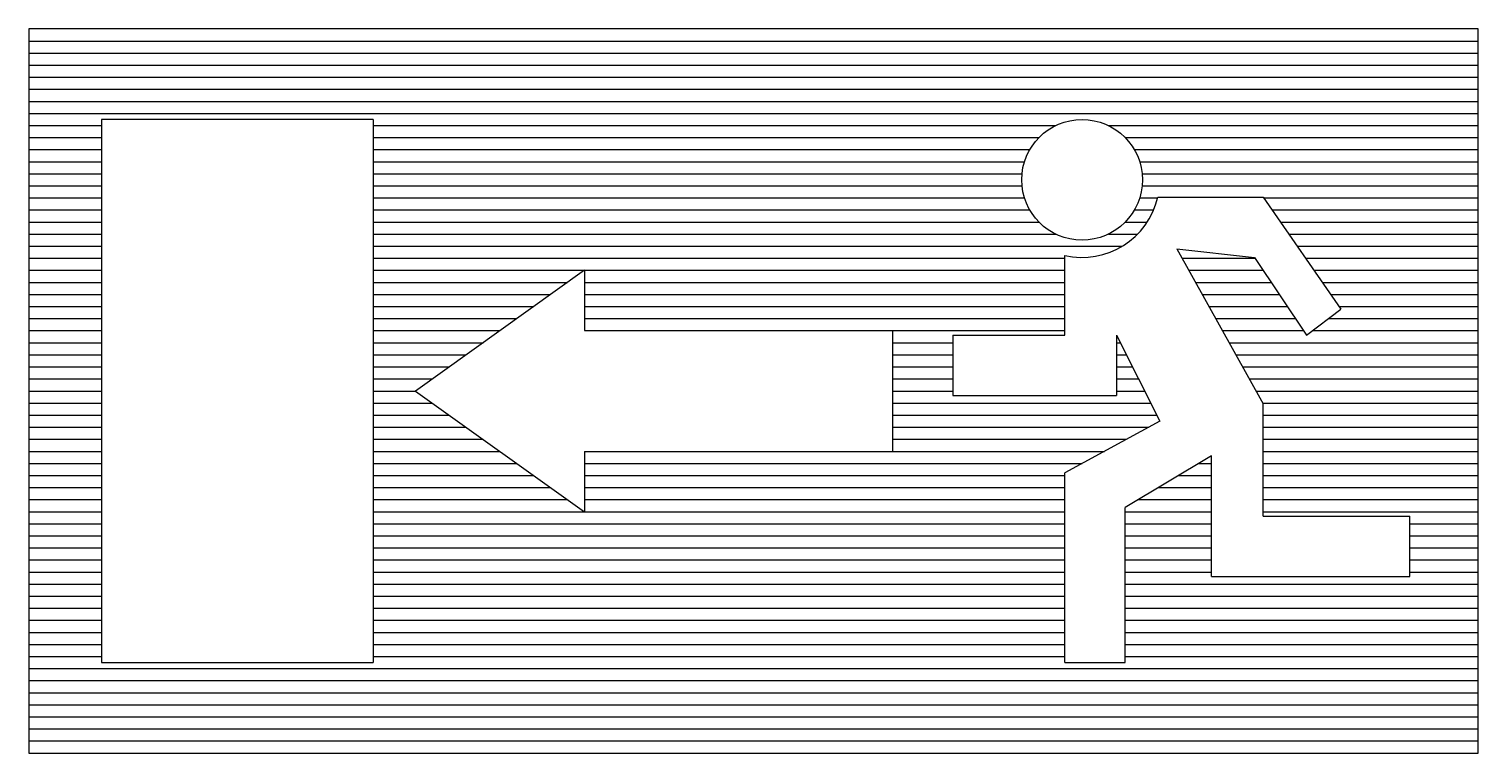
# Model space of a CAD drawing. Header units: millimetres. Extents: x -3 to 2253, y -3 to 1300.
# Drawn here: x 399 to 411, y 302 to 308 of the extents above; entities that cross this region are included whole.
import ezdxf

# ---------------------------------------------------------------- set-up
doc = ezdxf.new("R2010")
doc.units = ezdxf.units.MM
doc.layers.add('GROEN', color=3, linetype='Continuous')
doc.layers.add('VEILIG', color=7, linetype='Continuous')

# ---------------------------------------------------------------- blocks, each defined once
blk = doc.blocks.new('*X241')
at = {"color": 0}
for p, q in [((64, 72.9), (76, 72.9)), ((64, 72.8), (76, 72.8)), ((64, 72.7), (76, 72.7)), ((64, 72.6), (76, 72.6)), ((64, 72.5), (76, 72.5)), ((64, 72.4), (76, 72.4)), ((64, 72.3), (76, 72.3)), ((64, 72.2), (64.6, 72.2)), ((66.85, 72.2), (72.503, 72.2)), ((72.939, 72.2), (76, 72.2)), ((64, 72.1), (64.6, 72.1)), ((64, 72), (64.6, 72)), ((66.85, 72.1), (72.364, 72.1)), ((66.85, 72), (72.288, 72)), ((73.078, 72.1), (76, 72.1)), ((73.154, 72), (76, 72)), ((64, 71.9), (64.6, 71.9)), ((66.85, 71.9), (72.244, 71.9)), ((73.198, 71.9), (76, 71.9)), ((64, 71.8), (64.6, 71.8)), ((66.85, 71.8), (72.224, 71.8)), ((73.219, 71.8), (76, 71.8)), ((64, 71.7), (64.6, 71.7)), ((66.85, 71.7), (72.224, 71.7)), ((73.219, 71.7), (76, 71.7)), ((64, 71.6), (64.6, 71.6)), ((66.85, 71.6), (72.244, 71.6)), ((73.198, 71.6), (73.347, 71.6)), ((74.226, 71.6), (76, 71.6)), ((64, 71.5), (64.6, 71.5)), ((64, 71.4), (64.6, 71.4)), ((66.85, 71.5), (72.288, 71.5)), ((66.85, 71.4), (72.364, 71.4)), ((73.078, 71.4), (73.261, 71.4)), ((73.154, 71.5), (73.314, 71.5)), ((74.296, 71.5), (76, 71.5)), ((74.365, 71.4), (76, 71.4)), ((64, 71.3), (64.6, 71.3)), ((66.85, 71.3), (72.503, 71.3)), ((72.939, 71.3), (73.181, 71.3)), ((74.434, 71.3), (76, 71.3)), ((64, 71.2), (64.6, 71.2)), ((66.85, 71.2), (73.054, 71.2)), ((74.503, 71.2), (76, 71.2)), ((64, 71.1), (64.6, 71.1)), ((66.85, 71.1), (72.579, 71.1)), ((73.551, 71.1), (74.155, 71.1)), ((74.573, 71.1), (76, 71.1)), ((64, 71), (64.6, 71)), ((66.85, 71), (72.579, 71)), ((73.606, 71), (74.221, 71)), ((74.642, 71), (76, 71)), ((64, 70.9), (64.6, 70.9)), ((64, 70.8), (64.6, 70.8)), ((66.85, 70.9), (68.46, 70.9)), ((66.85, 70.8), (68.32, 70.8)), ((68.6, 70.9), (72.579, 70.9)), ((68.6, 70.8), (72.579, 70.8)), ((73.662, 70.9), (74.288, 70.9)), ((73.717, 70.8), (74.355, 70.8)), ((74.711, 70.9), (76, 70.9)), ((74.78, 70.8), (76, 70.8)), ((64, 70.7), (64.6, 70.7)), ((66.85, 70.7), (68.18, 70.7)), ((68.6, 70.7), (72.579, 70.7)), ((73.773, 70.7), (74.421, 70.7)), ((74.849, 70.7), (76, 70.7)), ((64, 70.6), (64.6, 70.6)), ((66.85, 70.6), (68.04, 70.6)), ((68.6, 70.6), (72.579, 70.6)), ((73.829, 70.6), (74.488, 70.6)), ((74.76, 70.6), (76, 70.6)), ((64, 70.5), (64.6, 70.5)), ((66.85, 70.5), (67.9, 70.5)), ((68.6, 70.5), (72.579, 70.5)), ((73.884, 70.5), (74.555, 70.5)), ((74.626, 70.5), (76, 70.5)), ((64, 70.4), (64.6, 70.4)), ((66.85, 70.4), (67.76, 70.4)), ((71.15, 70.4), (71.65, 70.4)), ((73.007, 70.4), (73.039, 70.4)), ((73.94, 70.4), (76, 70.4)), ((64, 70.3), (64.6, 70.3)), ((64, 70.2), (64.6, 70.2)), ((66.85, 70.3), (67.62, 70.3)), ((66.85, 70.2), (67.48, 70.2)), ((71.15, 70.3), (71.65, 70.3)), ((71.15, 70.2), (71.65, 70.2)), ((73.007, 70.3), (73.089, 70.3)), ((73.007, 70.2), (73.139, 70.2)), ((73.995, 70.3), (76, 70.3)), ((74.051, 70.2), (76, 70.2)), ((64, 70.1), (64.6, 70.1)), ((66.85, 70.1), (67.34, 70.1)), ((71.15, 70.1), (71.65, 70.1)), ((73.007, 70.1), (73.189, 70.1)), ((74.106, 70.1), (76, 70.1)), ((64, 70), (64.6, 70)), ((66.85, 70), (67.2, 70)), ((71.15, 70), (71.65, 70)), ((73.007, 70), (73.239, 70)), ((74.162, 70), (76, 70)), ((64, 69.9), (64.6, 69.9)), ((66.85, 69.9), (67.34, 69.9)), ((71.15, 69.9), (73.289, 69.9)), ((74.217, 69.9), (76, 69.9)), ((64, 69.8), (64.6, 69.8)), ((66.85, 69.8), (67.48, 69.8)), ((71.15, 69.8), (73.339, 69.8)), ((74.221, 69.8), (76, 69.8)), ((64, 69.7), (64.6, 69.7)), ((64, 69.6), (64.6, 69.6)), ((66.85, 69.7), (67.62, 69.7)), ((66.85, 69.6), (67.76, 69.6)), ((71.15, 69.7), (73.273, 69.7)), ((71.15, 69.6), (73.089, 69.6)), ((74.221, 69.7), (76, 69.7)), ((74.221, 69.6), (76, 69.6)), ((64, 69.5), (64.6, 69.5)), ((66.85, 69.5), (67.9, 69.5)), ((71.15, 69.5), (72.906, 69.5)), ((74.221, 69.5), (76, 69.5)), ((64, 69.4), (64.6, 69.4)), ((66.85, 69.4), (68.04, 69.4)), ((68.6, 69.4), (72.723, 69.4)), ((73.686, 69.4), (73.793, 69.4)), ((74.221, 69.4), (76, 69.4)), ((64, 69.3), (64.6, 69.3)), ((66.85, 69.3), (68.18, 69.3)), ((68.6, 69.3), (72.579, 69.3)), ((73.519, 69.3), (73.793, 69.3)), ((74.221, 69.3), (76, 69.3)), ((64, 69.2), (64.6, 69.2)), ((66.85, 69.2), (68.32, 69.2)), ((68.6, 69.2), (72.579, 69.2)), ((73.352, 69.2), (73.793, 69.2)), ((74.221, 69.2), (76, 69.2)), ((64, 69.1), (64.6, 69.1)), ((64, 69), (64.6, 69)), ((66.85, 69.1), (68.46, 69.1)), ((66.85, 69), (68.6, 69)), ((68.6, 69.1), (72.579, 69.1)), ((68.6, 69), (72.579, 69)), ((73.079, 69), (73.793, 69)), ((73.186, 69.1), (73.793, 69.1)), ((74.221, 69.1), (76, 69.1)), ((74.221, 69), (76, 69)), ((64, 68.9), (64.6, 68.9)), ((66.85, 68.9), (72.579, 68.9)), ((73.079, 68.9), (73.793, 68.9)), ((75.436, 68.9), (76, 68.9)), ((64, 68.8), (64.6, 68.8)), ((66.85, 68.8), (72.579, 68.8)), ((73.079, 68.8), (73.793, 68.8)), ((75.436, 68.8), (76, 68.8)), ((64, 68.7), (64.6, 68.7)), ((66.85, 68.7), (72.579, 68.7)), ((73.079, 68.7), (73.793, 68.7)), ((75.436, 68.7), (76, 68.7)), ((64, 68.6), (64.6, 68.6)), ((66.85, 68.6), (72.579, 68.6)), ((73.079, 68.6), (73.793, 68.6)), ((75.436, 68.6), (76, 68.6)), ((64, 68.5), (64.6, 68.5)), ((64, 68.4), (64.6, 68.4)), ((66.85, 68.5), (72.579, 68.5)), ((66.85, 68.4), (72.579, 68.4)), ((73.079, 68.5), (73.793, 68.5)), ((73.079, 68.4), (76, 68.4)), ((75.436, 68.5), (76, 68.5)), ((64, 68.3), (64.6, 68.3)), ((66.85, 68.3), (72.579, 68.3)), ((73.079, 68.3), (76, 68.3)), ((64, 68.2), (64.6, 68.2)), ((66.85, 68.2), (72.579, 68.2)), ((73.079, 68.2), (76, 68.2)), ((64, 68.1), (64.6, 68.1)), ((66.85, 68.1), (72.579, 68.1)), ((73.079, 68.1), (76, 68.1)), ((64, 68), (64.6, 68)), ((66.85, 68), (72.579, 68)), ((73.079, 68), (76, 68)), ((64, 67.9), (64.6, 67.9)), ((64, 67.8), (64.6, 67.8)), ((66.85, 67.9), (72.579, 67.9)), ((66.85, 67.8), (72.579, 67.8)), ((73.079, 67.9), (76, 67.9)), ((73.079, 67.8), (76, 67.8)), ((64, 67.7), (76, 67.7)), ((64, 67.6), (76, 67.6)), ((64, 67.5), (76, 67.5)), ((64, 67.4), (76, 67.4)), ((64, 67.3), (76, 67.3)), ((64, 67.2), (76, 67.2)), ((64, 67.1), (76, 67.1)), ((64, 67), (76, 67))]:
    blk.add_line(p, q, dxfattribs=at)
blk = doc.blocks.new('0608B')
at = {"layer": 'VEILIG'}
for p, q in [((-6, 3), (-6, -3)), ((6, 3), (-6, 3)), ((6, -3), (6, 3)), ((-3.15, 2.25), (-5.4, 2.25)), ((-5.4, 2.25), (-5.4, -2.25)), ((-3.15, 2.25), (-3.15, -2.25)), ((3.348, 1.607), (4.221, 1.607)), ((4.221, 1.607), (4.864, 0.679)), ((2.579, 0.464), (2.579, 1.123)), ((3.507, 1.179), (4.15, 1.107)), ((3.507, 1.179), (4.221, -0.107)), ((4.15, 1.107), (4.579, 0.464)), ((-1.4, 1), (-2.8, 0)), ((-1.4, 1), (-1.4, 0.5)), ((4.579, 0.464), (4.864, 0.679)), ((-1.4, 0.5), (1.15, 0.5)), ((1.15, 0.5), (1.15, -0.5)), ((1.65, 0.464), (2.579, 0.464)), ((1.65, 0.464), (1.65, -0.036)), ((3.007, 0.464), (3.007, -0.036)), ((3.007, 0.464), (3.364, -0.25)), ((-2.8, 0), (-1.4, -1)), ((1.65, -0.036), (3.007, -0.036)), ((4.221, -1.036), (4.221, -0.107)), ((3.364, -0.25), (2.579, -0.679)), ((-1.4, -0.5), (-1.4, -1)), ((-1.4, -0.5), (1.15, -0.5)), ((3.793, -0.536), (3.079, -0.964)), ((3.793, -1.536), (3.793, -0.536)), ((2.579, -2.25), (2.579, -0.679)), ((3.079, -2.25), (3.079, -0.964)), ((4.221, -1.036), (5.436, -1.036)), ((5.436, -1.536), (5.436, -1.036)), ((3.793, -1.536), (5.436, -1.536)), ((-5.4, -2.25), (-3.15, -2.25)), ((2.579, -2.25), (3.079, -2.25)), ((-6, -3), (6, -3))]:
    blk.add_line(p, q, dxfattribs=at)
blk.add_circle((2.721, 1.75), 0.5, dxfattribs=at)
blk.add_arc((2.721, 1.75), 0.643, 257.1604, 347.1604, dxfattribs=at)
at = {"layer": 'GROEN'}
blk.add_blockref('*X241', (-70, -70), dxfattribs=at)

msp = doc.modelspace()

# ---------------------------------------------------------------- block references
msp.add_blockref('0608B', (405, 305))

doc.saveas('drawing.dxf')
